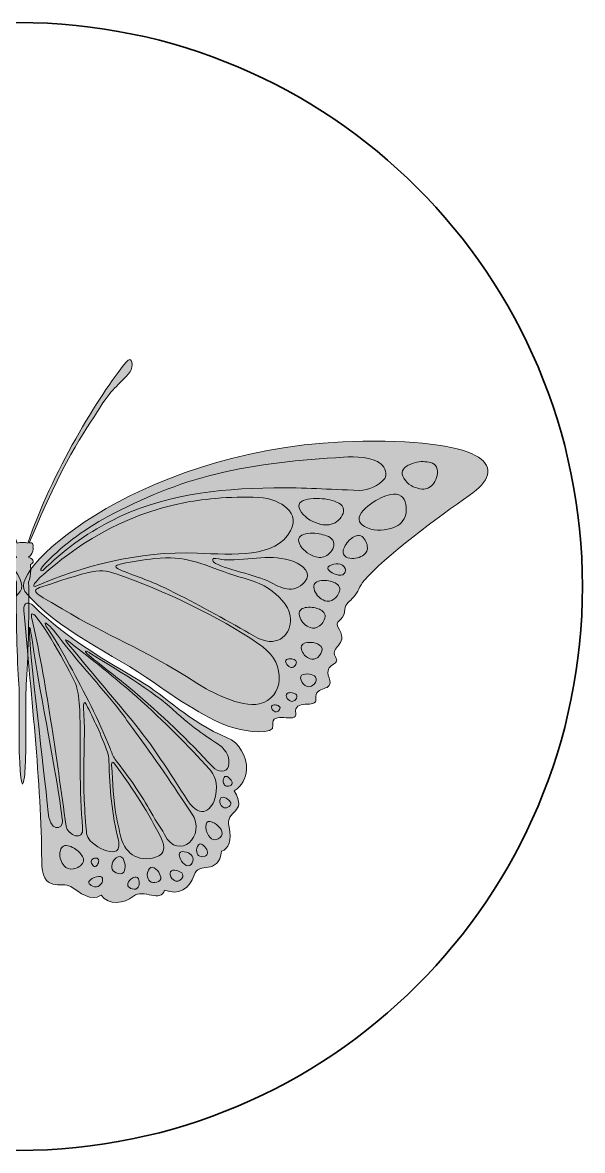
# Model space of a CAD drawing. Header units: inches. Extents: x 29 to 494, y -196 to -15.
# Drawn here: x 271.4 to 313.6, y -100.5 to -15.5 of the extents above; entities that cross this region are included whole.
import ezdxf

# ---------------------------------------------------------------- set-up
doc = ezdxf.new("R2010")
doc.units = ezdxf.units.IN
doc.header["$MEASUREMENT"] = 0
doc.layers.add('Layer 1', color=7, linetype='Continuous')

msp = doc.modelspace()

# ---------------------------------------------------------------- hatches: boundary and pattern name
at = {"layer": 'Layer 1'}
h = msp.add_hatch(color=7, dxfattribs=at)
edge = h.paths.add_edge_path()
edge.add_spline(control_points=[(271.379, -72.838), (271.199, -72.523), (271.195, -71.723), (271.166, -71.206), (271.052, -69.166), (271.212, -66.766), (271.08, -64.98), (270.936, -63.019), (270.874, -59.444), (270.924, -57.631), (270.824, -57.382), (270.762, -57.049), (270.762, -56.684), (270.762, -56.548), (270.771, -56.417), (270.787, -56.293), (270.655, -56.23), (270.575, -56.147), (270.575, -56.056), (270.575, -55.939), (270.708, -55.835), (270.911, -55.771), (270.915, -55.759), (270.92, -55.747), (270.925, -55.734), (270.714, -55.588), (270.575, -55.354), (270.575, -55.139), (270.575, -55.077), (270.587, -55.02), (270.609, -54.969), (270.592, -54.938), (270.582, -54.902), (270.582, -54.864), (270.582, -54.749), (270.674, -54.655), (270.788, -54.655), (270.818, -54.655), (270.847, -54.662), (270.873, -54.673), (268.357, -48.545), (266.804, -46.466), (265.486, -44.37), (264.594, -42.952), (263.964, -42.644), (263.296, -41.802), (262.985, -41.41), (263.101, -40.456), (263.57, -41.035), (265.589, -43.527), (269.232, -49.437), (270.974, -54.681), (271.093, -54.644), (271.231, -54.625), (271.379, -54.625), (271.526, -54.625), (271.664, -54.644), (271.783, -54.681), (273.525, -49.437), (277.169, -43.527), (279.187, -41.035), (279.656, -40.456), (279.773, -41.41), (279.462, -41.802), (278.793, -42.644), (278.163, -42.952), (277.272, -44.37), (275.953, -46.466), (274.4, -48.545), (271.884, -54.673), (271.91, -54.662), (271.939, -54.655), (271.97, -54.655), (272.084, -54.655), (272.176, -54.749), (272.176, -54.864), (272.176, -54.902), (272.166, -54.938), (272.148, -54.969), (272.17, -55.02), (272.182, -55.077), (272.182, -55.139), (272.182, -55.354), (272.043, -55.588), (271.832, -55.734), (271.837, -55.747), (271.842, -55.759), (271.847, -55.771), (272.05, -55.835), (272.182, -55.939), (272.182, -56.056), (272.182, -56.147), (272.102, -56.23), (271.971, -56.293), (271.986, -56.417), (271.995, -56.548), (271.995, -56.684), (271.995, -57.049), (271.934, -57.382), (271.833, -57.631), (271.883, -59.444), (271.821, -63.019), (271.677, -64.98), (271.545, -66.766), (271.705, -69.166), (271.591, -71.206), (271.562, -71.723), (271.558, -72.523), (271.379, -72.838), (271.379, -72.838), (271.379, -72.838), (271.379, -72.838)], knot_values=[0, 0, 0, 0, 1, 1, 1, 2, 2, 2, 3, 3, 3, 4, 4, 4, 5, 5, 5, 6, 6, 6, 7, 7, 7, 8, 8, 8, 9, 9, 9, 10, 10, 10, 11, 11, 11, 12, 12, 12, 13, 13, 13, 14, 14, 14, 15, 15, 15, 16, 16, 16, 17, 17, 17, 18, 18, 18, 19, 19, 19, 20, 20, 20, 21, 21, 21, 22, 22, 22, 23, 23, 23, 24, 24, 24, 25, 25, 25, 26, 26, 26, 27, 27, 27, 28, 28, 28, 29, 29, 29, 30, 30, 30, 31, 31, 31, 32, 32, 32, 33, 33, 33, 34, 34, 34, 35, 35, 35, 36, 36, 36, 37, 37, 37, 37], degree=3, periodic=1)
h = msp.add_hatch(color=7, dxfattribs=at)
edge = h.paths.add_edge_path()
edge.add_spline(control_points=[(271.201, -58.325), (268.856, -61.203), (264.539, -63.033), (261.51, -65.174), (259.174, -66.824), (256.819, -68.296), (255.27, -68.667), (254.608, -68.826), (252.356, -69.225), (252.507, -68.409), (252.726, -67.234), (250.657, -68.339), (250.795, -67.526), (250.992, -66.37), (249.175, -67.193), (249.269, -66.441), (249.414, -65.292), (247.833, -66.002), (248.275, -64.835), (248.728, -63.639), (247.35, -63.986), (247.797, -63.249), (248.262, -62.483), (246.82, -62.396), (247.507, -61.221), (248.026, -60.332), (247.174, -60.778), (247.085, -59.686), (247.046, -59.224), (246.715, -59.079), (246.432, -58.756), (246.06, -58.334), (246.029, -57.973), (245.617, -57.483), (244.197, -55.792), (239.935, -52.617), (237.722, -51.097), (234.63, -48.972), (236.294, -46.894), (245.748, -47.006), (262.003, -47.197), (272.55, -56.582), (271.201, -58.325), (271.201, -58.325), (271.201, -58.325), (271.201, -58.325)], knot_values=[0, 0, 0, 0, 1, 1, 1, 2, 2, 2, 3, 3, 3, 4, 4, 4, 5, 5, 5, 6, 6, 6, 7, 7, 7, 8, 8, 8, 9, 9, 9, 10, 10, 10, 11, 11, 11, 12, 12, 12, 13, 13, 13, 14, 14, 14, 15, 15, 15, 15], degree=3, periodic=1)
h = msp.add_hatch(color=7, dxfattribs=at)
edge = h.paths.add_edge_path()
edge.add_spline(control_points=[(271.556, -58.325), (273.901, -61.203), (278.218, -63.033), (281.248, -65.174), (283.583, -66.824), (285.938, -68.296), (287.488, -68.667), (288.149, -68.826), (290.402, -69.225), (290.25, -68.409), (290.032, -67.234), (292.101, -68.339), (291.962, -67.526), (291.765, -66.37), (293.583, -67.193), (293.488, -66.441), (293.343, -65.292), (294.924, -66.002), (294.482, -64.835), (294.029, -63.639), (295.407, -63.986), (294.96, -63.249), (294.495, -62.483), (295.938, -62.396), (295.25, -61.221), (294.731, -60.332), (295.583, -60.778), (295.673, -59.686), (295.711, -59.224), (296.042, -59.079), (296.326, -58.756), (296.697, -58.334), (296.728, -57.973), (297.14, -57.483), (298.56, -55.792), (302.822, -52.617), (305.035, -51.097), (308.128, -48.972), (306.463, -46.894), (297.009, -47.006), (280.755, -47.197), (270.207, -56.582), (271.556, -58.325), (271.556, -58.325), (271.556, -58.325), (271.556, -58.325)], knot_values=[0, 0, 0, 0, 1, 1, 1, 2, 2, 2, 3, 3, 3, 4, 4, 4, 5, 5, 5, 6, 6, 6, 7, 7, 7, 8, 8, 8, 9, 9, 9, 10, 10, 10, 11, 11, 11, 12, 12, 12, 13, 13, 13, 14, 14, 14, 15, 15, 15, 15], degree=3, periodic=1)
h = msp.add_hatch(color=7, dxfattribs=at)
edge = h.paths.add_edge_path()
edge.add_spline(control_points=[(272.13, -59.346), (275.001, -62.134), (277.529, -63.436), (280.213, -65.051), (282.178, -66.234), (283.896, -68.146), (286.805, -69.352), (287.695, -69.72), (288.312, -70.773), (288.254, -71.774), (288.219, -72.374), (287.941, -72.955), (287.333, -73.358), (288.394, -75.109), (286.608, -74.755), (286.939, -76.079), (287.182, -77.051), (286.899, -77.753), (286.379, -77.889), (286.136, -79.795), (284.625, -78.633), (284.303, -79.696), (283.979, -80.765), (283.141, -81.263), (282.076, -80.826), (281.821, -81.854), (280.479, -80.683), (279.73, -81.288), (279.008, -81.872), (277.887, -82.001), (277.29, -81.213), (276.553, -81.747), (275.662, -80.999), (275.013, -80.568), (274.333, -80.117), (272.824, -81.176), (272.82, -78.578), (272.811, -73.072), (271.939, -65.31), (271.48, -59.765), (271.418, -59.02), (271.937, -59.157), (272.13, -59.346), (272.13, -59.346), (272.13, -59.346), (272.13, -59.346)], knot_values=[0, 0, 0, 0, 1, 1, 1, 2, 2, 2, 3, 3, 3, 4, 4, 4, 5, 5, 5, 6, 6, 6, 7, 7, 7, 8, 8, 8, 9, 9, 9, 10, 10, 10, 11, 11, 11, 12, 12, 12, 13, 13, 13, 14, 14, 14, 15, 15, 15, 15], degree=3, periodic=1)

# ---------------------------------------------------------------- linework, layer by layer
at = {"layer": 'Layer 1', "color": 250, "lineweight": 35}
msp.add_open_spline([(313.569, -57.953), (313.569, -81.426), (294.542, -100.453), (271.069, -100.453), (247.597, -100.453), (228.569, -81.426), (228.569, -57.953), (228.569, -34.481), (247.597, -15.453), (271.069, -15.453), (294.542, -15.453), (313.569, -34.481), (313.569, -57.953)], degree=3, knots=[0, 0, 0, 0, 1, 1, 1, 2, 2, 2, 3, 3, 3, 4, 4, 4, 4], dxfattribs=at)
at = {"layer": 'Layer 1', "lineweight": 0}
for points, knots in [([(271.379, -72.838), (271.199, -72.523), (271.195, -71.723), (271.166, -71.206), (271.052, -69.166), (271.212, -66.766), (271.08, -64.98), (270.936, -63.019), (270.874, -59.444), (270.924, -57.631), (270.824, -57.382), (270.762, -57.049), (270.762, -56.684), (270.762, -56.548), (270.771, -56.417), (270.787, -56.293), (270.655, -56.23), (270.575, -56.147), (270.575, -56.056), (270.575, -55.939), (270.708, -55.835), (270.911, -55.771), (270.915, -55.759), (270.92, -55.747), (270.925, -55.734), (270.714, -55.588), (270.575, -55.354), (270.575, -55.139), (270.575, -55.077), (270.587, -55.02), (270.609, -54.969), (270.592, -54.938), (270.582, -54.902), (270.582, -54.864), (270.582, -54.749), (270.674, -54.655), (270.788, -54.655), (270.818, -54.655), (270.847, -54.662), (270.873, -54.673), (268.357, -48.545), (266.804, -46.466), (265.486, -44.37), (264.594, -42.952), (263.964, -42.644), (263.296, -41.802), (262.985, -41.41), (263.101, -40.456), (263.57, -41.035), (265.589, -43.527), (269.232, -49.437), (270.974, -54.681), (271.093, -54.644), (271.231, -54.625), (271.379, -54.625), (271.526, -54.625), (271.664, -54.644), (271.783, -54.681), (273.525, -49.437), (277.169, -43.527), (279.187, -41.035), (279.656, -40.456), (279.773, -41.41), (279.462, -41.802), (278.793, -42.644), (278.163, -42.952), (277.272, -44.37), (275.953, -46.466), (274.4, -48.545), (271.884, -54.673), (271.91, -54.662), (271.939, -54.655), (271.97, -54.655), (272.084, -54.655), (272.176, -54.749), (272.176, -54.864), (272.176, -54.902), (272.166, -54.938), (272.148, -54.969), (272.17, -55.02), (272.182, -55.077), (272.182, -55.139), (272.182, -55.354), (272.043, -55.588), (271.832, -55.734), (271.837, -55.747), (271.842, -55.759), (271.847, -55.771), (272.05, -55.835), (272.182, -55.939), (272.182, -56.056), (272.182, -56.147), (272.102, -56.23), (271.971, -56.293), (271.986, -56.417), (271.995, -56.548), (271.995, -56.684), (271.995, -57.049), (271.934, -57.382), (271.833, -57.631), (271.883, -59.444), (271.821, -63.019), (271.677, -64.98), (271.545, -66.766), (271.705, -69.166), (271.591, -71.206), (271.562, -71.723), (271.558, -72.523), (271.379, -72.838), (271.379, -72.838), (271.379, -72.838), (271.379, -72.838)], [0, 0, 0, 0, 1, 1, 1, 2, 2, 2, 3, 3, 3, 4, 4, 4, 5, 5, 5, 6, 6, 6, 7, 7, 7, 8, 8, 8, 9, 9, 9, 10, 10, 10, 11, 11, 11, 12, 12, 12, 13, 13, 13, 14, 14, 14, 15, 15, 15, 16, 16, 16, 17, 17, 17, 18, 18, 18, 19, 19, 19, 20, 20, 20, 21, 21, 21, 22, 22, 22, 23, 23, 23, 24, 24, 24, 25, 25, 25, 26, 26, 26, 27, 27, 27, 28, 28, 28, 29, 29, 29, 30, 30, 30, 31, 31, 31, 32, 32, 32, 33, 33, 33, 34, 34, 34, 35, 35, 35, 36, 36, 36, 37, 37, 37, 37]), ([(271.201, -58.325), (268.856, -61.203), (264.539, -63.033), (261.51, -65.174), (259.174, -66.824), (256.819, -68.296), (255.27, -68.667), (254.608, -68.826), (252.356, -69.225), (252.507, -68.409), (252.726, -67.234), (250.657, -68.339), (250.795, -67.526), (250.992, -66.37), (249.175, -67.193), (249.269, -66.441), (249.414, -65.292), (247.833, -66.002), (248.275, -64.835), (248.728, -63.639), (247.35, -63.986), (247.797, -63.249), (248.262, -62.483), (246.82, -62.396), (247.507, -61.221), (248.026, -60.332), (247.174, -60.778), (247.085, -59.686), (247.046, -59.224), (246.715, -59.079), (246.432, -58.756), (246.06, -58.334), (246.029, -57.973), (245.617, -57.483), (244.197, -55.792), (239.935, -52.617), (237.722, -51.097), (234.63, -48.972), (236.294, -46.894), (245.748, -47.006), (262.003, -47.197), (272.55, -56.582), (271.201, -58.325), (271.201, -58.325), (271.201, -58.325), (271.201, -58.325)], [0, 0, 0, 0, 1, 1, 1, 2, 2, 2, 3, 3, 3, 4, 4, 4, 5, 5, 5, 6, 6, 6, 7, 7, 7, 8, 8, 8, 9, 9, 9, 10, 10, 10, 11, 11, 11, 12, 12, 12, 13, 13, 13, 14, 14, 14, 15, 15, 15, 15]), ([(271.556, -58.325), (273.901, -61.203), (278.218, -63.033), (281.248, -65.174), (283.583, -66.824), (285.938, -68.296), (287.488, -68.667), (288.149, -68.826), (290.402, -69.225), (290.25, -68.409), (290.032, -67.234), (292.101, -68.339), (291.962, -67.526), (291.765, -66.37), (293.583, -67.193), (293.488, -66.441), (293.343, -65.292), (294.924, -66.002), (294.482, -64.835), (294.029, -63.639), (295.407, -63.986), (294.96, -63.249), (294.495, -62.483), (295.938, -62.396), (295.25, -61.221), (294.731, -60.332), (295.583, -60.778), (295.673, -59.686), (295.711, -59.224), (296.042, -59.079), (296.326, -58.756), (296.697, -58.334), (296.728, -57.973), (297.14, -57.483), (298.56, -55.792), (302.822, -52.617), (305.035, -51.097), (308.128, -48.972), (306.463, -46.894), (297.009, -47.006), (280.755, -47.197), (270.207, -56.582), (271.556, -58.325), (271.556, -58.325), (271.556, -58.325), (271.556, -58.325)], [0, 0, 0, 0, 1, 1, 1, 2, 2, 2, 3, 3, 3, 4, 4, 4, 5, 5, 5, 6, 6, 6, 7, 7, 7, 8, 8, 8, 9, 9, 9, 10, 10, 10, 11, 11, 11, 12, 12, 12, 13, 13, 13, 14, 14, 14, 15, 15, 15, 15]), ([(272.912, -56.754), (272.842, -56.825), (272.577, -56.785), (272.875, -56.455), (274.204, -54.988), (275.978, -53.66), (277.802, -52.686), (280.373, -51.312), (283.105, -50.165), (285.938, -49.476), (289.14, -48.697), (292.279, -48.404), (295.568, -48.207), (296.46, -48.154), (297.721, -48.172), (298.404, -48.729), (298.692, -48.964), (298.903, -49.526), (298.666, -49.812), (298.218, -50.351), (297.463, -50.725), (296.762, -50.708), (294.273, -50.645), (292.768, -50.484), (290.305, -50.521), (285.958, -50.586), (281.975, -51.008), (278.026, -53.022), (276.146, -53.98), (274.37, -55.285), (272.912, -56.754), (272.912, -56.754), (272.912, -56.754), (272.912, -56.754)], [0, 0, 0, 0, 1, 1, 1, 2, 2, 2, 3, 3, 3, 4, 4, 4, 5, 5, 5, 6, 6, 6, 7, 7, 7, 8, 8, 8, 9, 9, 9, 10, 10, 10, 11, 11, 11, 11]), ([(300.297, -48.901), (300.618, -48.674), (301.202, -48.53), (301.568, -48.543), (301.919, -48.554), (302.381, -48.566), (302.58, -48.964), (302.751, -49.307), (302.573, -49.855), (302.374, -50.159), (302.166, -50.475), (301.811, -50.645), (301.496, -50.615), (301.046, -50.573), (300.549, -50.39), (300.225, -49.957), (299.887, -49.506), (299.909, -49.175), (300.297, -48.901), (300.297, -48.901), (300.297, -48.901), (300.297, -48.901)], [0, 0, 0, 0, 1, 1, 1, 2, 2, 2, 3, 3, 3, 4, 4, 4, 5, 5, 5, 6, 6, 6, 7, 7, 7, 7]), ([(296.928, -52.379), (297.225, -51.955), (297.903, -51.469), (298.38, -51.273), (298.838, -51.084), (299.44, -50.831), (299.902, -51.139), (300.3, -51.403), (300.354, -52.084), (300.254, -52.519), (300.151, -52.973), (299.781, -53.355), (299.36, -53.504), (298.758, -53.717), (298.024, -53.809), (297.382, -53.536), (296.714, -53.252), (296.57, -52.89), (296.928, -52.379), (296.928, -52.379), (296.928, -52.379), (296.928, -52.379)], [0, 0, 0, 0, 1, 1, 1, 2, 2, 2, 3, 3, 3, 4, 4, 4, 5, 5, 5, 6, 6, 6, 7, 7, 7, 7]), ([(272.321, -57.946), (275.761, -56.471), (280.133, -55.25), (284.524, -55.436), (287.273, -55.552), (290.462, -55.812), (291.566, -53.762), (292.483, -52.06), (290.161, -51.335), (289.508, -51.272), (287.549, -51.081), (284.924, -51.382), (283.757, -51.6), (278.632, -52.562), (275.204, -55.098), (272.949, -57.039), (272.67, -57.279), (271.956, -57.985), (272.321, -57.946), (272.321, -57.946), (272.321, -57.946), (272.321, -57.946)], [0, 0, 0, 0, 1, 1, 1, 2, 2, 2, 3, 3, 3, 4, 4, 4, 5, 5, 5, 6, 6, 6, 7, 7, 7, 7]), ([(292.696, -51.417), (293.143, -51.285), (293.901, -51.293), (294.356, -51.391), (294.792, -51.486), (295.369, -51.606), (295.541, -52.019), (295.689, -52.374), (295.361, -52.834), (295.053, -53.065), (294.732, -53.306), (294.255, -53.376), (293.867, -53.274), (293.312, -53.128), (292.725, -52.842), (292.403, -52.367), (292.068, -51.874), (292.159, -51.575), (292.696, -51.417), (292.696, -51.417), (292.696, -51.417), (292.696, -51.417)], [0, 0, 0, 0, 1, 1, 1, 2, 2, 2, 3, 3, 3, 4, 4, 4, 5, 5, 5, 6, 6, 6, 7, 7, 7, 7]), ([(292.568, -54.023), (292.922, -53.907), (293.521, -53.921), (293.88, -54.014), (294.225, -54.104), (294.679, -54.219), (294.812, -54.595), (294.926, -54.919), (294.663, -55.333), (294.418, -55.54), (294.162, -55.755), (293.785, -55.815), (293.479, -55.719), (293.042, -55.581), (292.58, -55.317), (292.329, -54.883), (292.068, -54.432), (292.142, -54.161), (292.568, -54.023), (292.568, -54.023), (292.568, -54.023), (292.568, -54.023)], [0, 0, 0, 0, 1, 1, 1, 2, 2, 2, 3, 3, 3, 4, 4, 4, 5, 5, 5, 6, 6, 6, 7, 7, 7, 7]), ([(295.545, -55.201), (295.611, -54.921), (295.868, -54.563), (296.08, -54.394), (296.285, -54.233), (296.552, -54.017), (296.867, -54.142), (297.138, -54.25), (297.317, -54.638), (297.359, -54.901), (297.402, -55.176), (297.288, -55.439), (297.095, -55.573), (296.819, -55.766), (296.446, -55.903), (296.042, -55.819), (295.622, -55.731), (295.465, -55.538), (295.545, -55.201), (295.545, -55.201), (295.545, -55.201), (295.545, -55.201)], [0, 0, 0, 0, 1, 1, 1, 2, 2, 2, 3, 3, 3, 4, 4, 4, 5, 5, 5, 6, 6, 6, 7, 7, 7, 7]), ([(289.448, -61.982), (290.918, -62.461), (291.723, -61.29), (291.542, -60.184), (291.402, -59.33), (290.654, -58.605), (289.92, -58.106), (289.026, -57.498), (287.922, -57.34), (286.904, -56.972), (284.761, -56.198), (283.665, -55.626), (281.328, -55.852), (280.5, -55.932), (279.678, -56.065), (278.865, -56.242), (278.484, -56.326), (278.168, -56.454), (278.683, -56.673), (279.8, -57.147), (280.965, -57.513), (282.057, -58.041), (284.145, -59.049), (286.123, -60.179), (288.154, -61.298), (288.497, -61.487), (288.981, -61.83), (289.448, -61.982), (289.448, -61.982), (289.448, -61.982), (289.448, -61.982)], [0, 0, 0, 0, 1, 1, 1, 2, 2, 2, 3, 3, 3, 4, 4, 4, 5, 5, 5, 6, 6, 6, 7, 7, 7, 8, 8, 8, 9, 9, 9, 10, 10, 10, 10]), ([(286.571, -55.943), (286.296, -55.938), (286.019, -55.789), (285.751, -55.852), (285.661, -55.873), (285.724, -56.068), (285.796, -56.125), (286.368, -56.582), (289.165, -57.146), (289.987, -57.596), (290.792, -58.038), (291.794, -58.558), (292.636, -57.63), (293.243, -56.962), (292.498, -56.329), (291.815, -56.08), (290.108, -55.457), (288.638, -55.98), (286.571, -55.943), (286.571, -55.943), (286.571, -55.943), (286.571, -55.943)], [0, 0, 0, 0, 1, 1, 1, 2, 2, 2, 3, 3, 3, 4, 4, 4, 5, 5, 5, 6, 6, 6, 7, 7, 7, 7]), ([(272.664, -58.041), (271.835, -58.317), (272.822, -58.713), (274.351, -59.636), (277.947, -61.809), (280.123, -62.4), (284.52, -65.245), (285.519, -65.892), (287.83, -67.108), (289.216, -66.795), (291.116, -66.368), (291.243, -63.811), (289.49, -62.509), (287.065, -60.709), (282.681, -58.53), (279.048, -57.22), (277.19, -56.55), (277.309, -56.493), (272.664, -58.041), (272.664, -58.041), (272.664, -58.041), (272.664, -58.041)], [0, 0, 0, 0, 1, 1, 1, 2, 2, 2, 3, 3, 3, 4, 4, 4, 5, 5, 5, 6, 6, 6, 7, 7, 7, 7]), ([(295.193, -57.09), (294.981, -57.059), (294.713, -56.94), (294.59, -56.842), (294.472, -56.748), (294.314, -56.625), (294.418, -56.48), (294.507, -56.355), (294.809, -56.274), (295.011, -56.255), (295.222, -56.236), (295.42, -56.289), (295.518, -56.378), (295.658, -56.505), (295.753, -56.677), (295.679, -56.863), (295.601, -57.056), (295.449, -57.127), (295.193, -57.09), (295.193, -57.09), (295.193, -57.09), (295.193, -57.09)], [0, 0, 0, 0, 1, 1, 1, 2, 2, 2, 3, 3, 3, 4, 4, 4, 5, 5, 5, 6, 6, 6, 7, 7, 7, 7]), ([(293.673, -57.547), (293.95, -57.457), (294.395, -57.484), (294.651, -57.573), (294.897, -57.658), (295.222, -57.768), (295.275, -58.093), (295.321, -58.374), (295.075, -58.722), (294.867, -58.894), (294.65, -59.072), (294.362, -59.114), (294.146, -59.024), (293.836, -58.895), (293.524, -58.657), (293.39, -58.278), (293.25, -57.885), (293.338, -57.656), (293.673, -57.547), (293.673, -57.547), (293.673, -57.547), (293.673, -57.547)], [0, 0, 0, 0, 1, 1, 1, 2, 2, 2, 3, 3, 3, 4, 4, 4, 5, 5, 5, 6, 6, 6, 7, 7, 7, 7]), ([(272.13, -59.346), (275.001, -62.134), (277.529, -63.436), (280.213, -65.051), (282.178, -66.234), (283.896, -68.146), (286.805, -69.352), (287.695, -69.72), (288.312, -70.773), (288.254, -71.774), (288.219, -72.374), (287.941, -72.955), (287.333, -73.358), (288.394, -75.109), (286.608, -74.755), (286.939, -76.079), (287.182, -77.051), (286.899, -77.753), (286.379, -77.889), (286.136, -79.795), (284.625, -78.633), (284.303, -79.696), (283.979, -80.765), (283.141, -81.263), (282.076, -80.826), (281.821, -81.854), (280.479, -80.683), (279.73, -81.288), (279.008, -81.872), (277.887, -82.001), (277.29, -81.213), (276.553, -81.747), (275.662, -80.999), (275.013, -80.568), (274.333, -80.117), (272.824, -81.176), (272.82, -78.578), (272.811, -73.072), (271.939, -65.31), (271.48, -59.765), (271.418, -59.02), (271.937, -59.157), (272.13, -59.346), (272.13, -59.346), (272.13, -59.346), (272.13, -59.346)], [0, 0, 0, 0, 1, 1, 1, 2, 2, 2, 3, 3, 3, 4, 4, 4, 5, 5, 5, 6, 6, 6, 7, 7, 7, 8, 8, 8, 9, 9, 9, 10, 10, 10, 11, 11, 11, 12, 12, 12, 13, 13, 13, 14, 14, 14, 15, 15, 15, 15]), ([(292.57, -59.575), (292.848, -59.485), (293.293, -59.512), (293.549, -59.601), (293.795, -59.686), (294.12, -59.796), (294.173, -60.122), (294.219, -60.402), (293.972, -60.751), (293.764, -60.922), (293.548, -61.1), (293.26, -61.142), (293.043, -61.052), (292.734, -60.923), (292.422, -60.685), (292.288, -60.307), (292.148, -59.914), (292.236, -59.684), (292.57, -59.575), (292.57, -59.575), (292.57, -59.575), (292.57, -59.575)], [0, 0, 0, 0, 1, 1, 1, 2, 2, 2, 3, 3, 3, 4, 4, 4, 5, 5, 5, 6, 6, 6, 7, 7, 7, 7]), ([(274.661, -76.008), (273.941, -70.893), (273.135, -64.986), (272.063, -60.254), (271.975, -59.867), (272.203, -60.027), (272.323, -60.147), (272.988, -60.81), (275.143, -64.582), (275.433, -65.47), (275.558, -65.851), (275.657, -66.51), (275.687, -67.282), (275.783, -69.698), (275.622, -73.611), (275.907, -76.126), (276.029, -77.198), (274.761, -76.719), (274.661, -76.008), (274.661, -76.008), (274.661, -76.008), (274.661, -76.008)], [0, 0, 0, 0, 1, 1, 1, 2, 2, 2, 3, 3, 3, 4, 4, 4, 5, 5, 5, 6, 6, 6, 7, 7, 7, 7]), ([(273.281, -74.782), (273.239, -73.767), (272.018, -64.182), (271.894, -61.337), (271.866, -60.698), (271.978, -61.151), (272.098, -61.964), (272.819, -66.833), (273.898, -71.722), (274.388, -75.623), (274.471, -76.283), (273.355, -76.581), (273.281, -74.782), (273.281, -74.782), (273.281, -74.782), (273.281, -74.782)], [0, 0, 0, 0, 1, 1, 1, 2, 2, 2, 3, 3, 3, 4, 4, 4, 5, 5, 5, 5]), ([(273.449, -60.97), (273.841, -61.371), (274.148, -61.807), (274.683, -62.488), (276.06, -64.199), (277.341, -65.58), (278.676, -67.263), (279.033, -67.712), (279.459, -68.363), (279.814, -68.833), (281.3, -70.8), (282.782, -73.045), (284.12, -75.036), (285.296, -76.788), (283.132, -78.687), (282.076, -76.654), (281.719, -75.967), (281.304, -75.454), (280.913, -74.732), (280.237, -73.481), (279.376, -72.314), (278.354, -70.981), (278.191, -70.768), (278.078, -70.404), (277.977, -70.155), (277.084, -67.944), (276.064, -65.954), (274.917, -63.875), (274.361, -62.866), (273.838, -61.947), (273.301, -61.162), (272.862, -60.52), (273.149, -60.663), (273.449, -60.97), (273.449, -60.97), (273.449, -60.97), (273.449, -60.97)], [0, 0, 0, 0, 1, 1, 1, 2, 2, 2, 3, 3, 3, 4, 4, 4, 5, 5, 5, 6, 6, 6, 7, 7, 7, 8, 8, 8, 9, 9, 9, 10, 10, 10, 11, 11, 11, 12, 12, 12, 12]), ([(285.92, -73.762), (285.723, -74.721), (284.815, -75.606), (283.839, -74.102), (282.43, -71.93), (281.175, -69.916), (279.632, -68.062), (278.063, -66.177), (276.502, -64.318), (274.845, -62.321), (274.652, -62.089), (274.399, -61.747), (274.964, -62.182), (276.578, -63.423), (278.431, -64.896), (279.98, -66.271), (282.102, -68.155), (283.853, -69.961), (285.456, -71.713), (285.844, -72.137), (286.13, -72.735), (285.92, -73.762), (285.92, -73.762), (285.92, -73.762), (285.92, -73.762)], [0, 0, 0, 0, 1, 1, 1, 2, 2, 2, 3, 3, 3, 4, 4, 4, 5, 5, 5, 6, 6, 6, 7, 7, 7, 8, 8, 8, 8]), ([(276.584, -63.052), (278.179, -64.066), (281.076, -65.67), (283.039, -67.513), (284.457, -68.843), (285.865, -69.634), (286.228, -69.909), (286.773, -70.322), (287.028, -70.921), (286.896, -71.497), (286.782, -71.995), (286.073, -71.954), (285.708, -71.551), (283.929, -69.581), (281.781, -67.563), (279.629, -65.741), (278.527, -64.808), (277.501, -64.081), (276.361, -63.117), (276.028, -62.835), (275.982, -62.67), (276.584, -63.052), (276.584, -63.052), (276.584, -63.052), (276.584, -63.052)], [0, 0, 0, 0, 1, 1, 1, 2, 2, 2, 3, 3, 3, 4, 4, 4, 5, 5, 5, 6, 6, 6, 7, 7, 7, 8, 8, 8, 8]), ([(292.663, -62.209), (292.886, -62.136), (293.245, -62.158), (293.451, -62.229), (293.649, -62.298), (293.91, -62.386), (293.953, -62.649), (293.99, -62.874), (293.792, -63.155), (293.624, -63.293), (293.45, -63.437), (293.218, -63.471), (293.044, -63.398), (292.795, -63.294), (292.543, -63.102), (292.435, -62.798), (292.323, -62.481), (292.393, -62.296), (292.663, -62.209), (292.663, -62.209), (292.663, -62.209), (292.663, -62.209)], [0, 0, 0, 0, 1, 1, 1, 2, 2, 2, 3, 3, 3, 4, 4, 4, 5, 5, 5, 6, 6, 6, 7, 7, 7, 7]), ([(291.349, -63.419), (291.464, -63.382), (291.649, -63.393), (291.756, -63.43), (291.858, -63.465), (291.993, -63.511), (292.015, -63.646), (292.034, -63.763), (291.932, -63.908), (291.845, -63.979), (291.755, -64.053), (291.635, -64.071), (291.546, -64.033), (291.417, -63.98), (291.287, -63.881), (291.231, -63.723), (291.173, -63.56), (291.21, -63.464), (291.349, -63.419), (291.349, -63.419), (291.349, -63.419), (291.349, -63.419)], [0, 0, 0, 0, 1, 1, 1, 2, 2, 2, 3, 3, 3, 4, 4, 4, 5, 5, 5, 6, 6, 6, 7, 7, 7, 7]), ([(292.535, -64.578), (292.705, -64.523), (292.976, -64.539), (293.132, -64.593), (293.283, -64.645), (293.481, -64.712), (293.513, -64.911), (293.541, -65.082), (293.391, -65.295), (293.264, -65.4), (293.132, -65.509), (292.956, -65.534), (292.824, -65.479), (292.635, -65.401), (292.444, -65.255), (292.362, -65.024), (292.277, -64.784), (292.331, -64.644), (292.535, -64.578), (292.535, -64.578), (292.535, -64.578), (292.535, -64.578)], [0, 0, 0, 0, 1, 1, 1, 2, 2, 2, 3, 3, 3, 4, 4, 4, 5, 5, 5, 6, 6, 6, 7, 7, 7, 7]), ([(291.393, -65.976), (291.508, -65.939), (291.693, -65.95), (291.8, -65.987), (291.902, -66.023), (292.037, -66.068), (292.059, -66.204), (292.079, -66.32), (291.976, -66.465), (291.89, -66.537), (291.8, -66.611), (291.68, -66.628), (291.59, -66.591), (291.461, -66.537), (291.331, -66.438), (291.275, -66.281), (291.217, -66.117), (291.254, -66.022), (291.393, -65.976), (291.393, -65.976), (291.393, -65.976), (291.393, -65.976)], [0, 0, 0, 0, 1, 1, 1, 2, 2, 2, 3, 3, 3, 4, 4, 4, 5, 5, 5, 6, 6, 6, 7, 7, 7, 7]), ([(278.374, -77.909), (277.858, -78.065), (277.164, -77.685), (276.648, -77.26), (276.147, -76.847), (276.218, -76.637), (276.158, -75.988), (275.994, -74.202), (275.969, -72.655), (275.999, -71.073), (276.026, -69.65), (276.083, -68.495), (275.968, -67.098), (275.937, -66.726), (276.041, -66.544), (276.18, -66.824), (276.737, -67.949), (277.313, -69.132), (277.779, -70.44), (277.877, -70.715), (277.876, -70.777), (277.884, -71.064), (277.945, -73.175), (278.11, -75.133), (278.603, -77.068), (278.708, -77.479), (278.619, -77.835), (278.374, -77.909), (278.374, -77.909), (278.374, -77.909), (278.374, -77.909)], [0, 0, 0, 0, 1, 1, 1, 2, 2, 2, 3, 3, 3, 4, 4, 4, 5, 5, 5, 6, 6, 6, 7, 7, 7, 8, 8, 8, 9, 9, 9, 10, 10, 10, 10]), ([(290.25, -66.899), (290.342, -66.869), (290.489, -66.878), (290.574, -66.907), (290.656, -66.935), (290.764, -66.972), (290.781, -67.08), (290.796, -67.173), (290.715, -67.288), (290.646, -67.345), (290.574, -67.404), (290.478, -67.418), (290.407, -67.388), (290.304, -67.346), (290.201, -67.267), (290.156, -67.141), (290.11, -67.011), (290.139, -66.935), (290.25, -66.899), (290.25, -66.899), (290.25, -66.899), (290.25, -66.899)], [0, 0, 0, 0, 1, 1, 1, 2, 2, 2, 3, 3, 3, 4, 4, 4, 5, 5, 5, 6, 6, 6, 7, 7, 7, 7]), ([(281.659, -78.251), (280.299, -78.846), (279.132, -78.193), (278.792, -76.839), (278.658, -76.306), (278.537, -75.781), (278.436, -75.242), (278.209, -74.034), (278.175, -72.779), (278.093, -71.403), (278.079, -71.168), (278.153, -71.088), (278.343, -71.345), (279.784, -73.293), (280.86, -74.996), (281.852, -76.969), (282.186, -77.634), (281.987, -78.108), (281.659, -78.251), (281.659, -78.251), (281.659, -78.251), (281.659, -78.251)], [0, 0, 0, 0, 1, 1, 1, 2, 2, 2, 3, 3, 3, 4, 4, 4, 5, 5, 5, 6, 6, 6, 7, 7, 7, 7]), ([(286.792, -72.282), (286.901, -72.325), (287.032, -72.446), (287.089, -72.539), (287.143, -72.628), (287.216, -72.745), (287.15, -72.859), (287.092, -72.958), (286.927, -73.004), (286.819, -73.004), (286.706, -73.004), (286.606, -72.944), (286.562, -72.861), (286.499, -72.742), (286.463, -72.588), (286.518, -72.437), (286.574, -72.279), (286.66, -72.23), (286.792, -72.282), (286.792, -72.282), (286.792, -72.282), (286.792, -72.282)], [0, 0, 0, 0, 1, 1, 1, 2, 2, 2, 3, 3, 3, 4, 4, 4, 5, 5, 5, 6, 6, 6, 7, 7, 7, 7]), ([(286.495, -73.842), (286.627, -73.856), (286.807, -73.948), (286.898, -74.032), (286.984, -74.113), (287.1, -74.218), (287.062, -74.364), (287.03, -74.489), (286.863, -74.589), (286.745, -74.622), (286.622, -74.657), (286.494, -74.621), (286.421, -74.544), (286.316, -74.434), (286.229, -74.277), (286.243, -74.095), (286.257, -73.906), (286.335, -73.826), (286.495, -73.842), (286.495, -73.842), (286.495, -73.842), (286.495, -73.842)], [0, 0, 0, 0, 1, 1, 1, 2, 2, 2, 3, 3, 3, 4, 4, 4, 5, 5, 5, 6, 6, 6, 7, 7, 7, 7]), ([(285.521, -75.661), (285.713, -75.691), (285.987, -75.862), (286.13, -76.012), (286.267, -76.156), (286.448, -76.345), (286.416, -76.594), (286.388, -76.808), (286.163, -76.972), (285.998, -77.022), (285.826, -77.075), (285.637, -77.007), (285.52, -76.869), (285.351, -76.673), (285.204, -76.397), (285.196, -76.083), (285.188, -75.757), (285.289, -75.624), (285.521, -75.661), (285.521, -75.661), (285.521, -75.661), (285.521, -75.661)], [0, 0, 0, 0, 1, 1, 1, 2, 2, 2, 3, 3, 3, 4, 4, 4, 5, 5, 5, 6, 6, 6, 7, 7, 7, 7]), ([(284.924, -77.399), (285.054, -77.471), (285.198, -77.646), (285.253, -77.772), (285.307, -77.893), (285.379, -78.052), (285.276, -78.185), (285.187, -78.299), (284.972, -78.328), (284.836, -78.31), (284.694, -78.291), (284.579, -78.199), (284.537, -78.087), (284.478, -77.927), (284.459, -77.728), (284.553, -77.547), (284.651, -77.358), (284.767, -77.312), (284.924, -77.399), (284.924, -77.399), (284.924, -77.399), (284.924, -77.399)], [0, 0, 0, 0, 1, 1, 1, 2, 2, 2, 3, 3, 3, 4, 4, 4, 5, 5, 5, 6, 6, 6, 7, 7, 7, 7]), ([(274.796, -77.488), (275.083, -77.54), (275.462, -77.775), (275.645, -77.975), (275.821, -78.167), (276.055, -78.417), (275.947, -78.73), (275.854, -78.998), (275.471, -79.188), (275.207, -79.24), (274.932, -79.294), (274.658, -79.194), (274.511, -79.012), (274.3, -78.752), (274.138, -78.394), (274.2, -77.997), (274.264, -77.585), (274.45, -77.424), (274.796, -77.488), (274.796, -77.488), (274.796, -77.488), (274.796, -77.488)], [0, 0, 0, 0, 1, 1, 1, 2, 2, 2, 3, 3, 3, 4, 4, 4, 5, 5, 5, 6, 6, 6, 7, 7, 7, 7]), ([(283.571, -78.889), (283.42, -78.762), (283.271, -78.529), (283.226, -78.38), (283.183, -78.238), (283.124, -78.051), (283.283, -77.965), (283.42, -77.89), (283.702, -77.954), (283.872, -78.03), (284.049, -78.109), (284.178, -78.25), (284.207, -78.378), (284.25, -78.56), (284.234, -78.764), (284.076, -78.902), (283.911, -79.045), (283.753, -79.042), (283.571, -78.889), (283.571, -78.889), (283.571, -78.889), (283.571, -78.889)], [0, 0, 0, 0, 1, 1, 1, 2, 2, 2, 3, 3, 3, 4, 4, 4, 5, 5, 5, 6, 6, 6, 7, 7, 7, 7]), ([(277.119, -78.616), (277.124, -78.718), (277.076, -78.859), (277.025, -78.929), (276.975, -78.997), (276.911, -79.087), (276.8, -79.058), (276.705, -79.033), (276.613, -78.904), (276.575, -78.813), (276.536, -78.717), (276.548, -78.618), (276.596, -78.561), (276.665, -78.479), (276.771, -78.411), (276.906, -78.421), (277.046, -78.431), (277.113, -78.492), (277.119, -78.616), (277.119, -78.616), (277.119, -78.616), (277.119, -78.616)], [0, 0, 0, 0, 1, 1, 1, 2, 2, 2, 3, 3, 3, 4, 4, 4, 5, 5, 5, 6, 6, 6, 7, 7, 7, 7]), ([(278.948, -78.46), (279.055, -78.62), (279.118, -78.907), (279.108, -79.086), (279.098, -79.258), (279.087, -79.484), (278.89, -79.576), (278.72, -79.656), (278.454, -79.562), (278.308, -79.461), (278.155, -79.355), (278.077, -79.18), (278.095, -79.026), (278.121, -78.806), (278.216, -78.565), (278.433, -78.412), (278.657, -78.252), (278.819, -78.267), (278.948, -78.46), (278.948, -78.46), (278.948, -78.46), (278.948, -78.46)], [0, 0, 0, 0, 1, 1, 1, 2, 2, 2, 3, 3, 3, 4, 4, 4, 5, 5, 5, 6, 6, 6, 7, 7, 7, 7]), ([(277.395, -79.946), (277.435, -80.06), (277.39, -80.239), (277.317, -80.343), (277.247, -80.442), (277.157, -80.572), (276.946, -80.592), (276.764, -80.608), (276.557, -80.506), (276.461, -80.42), (276.361, -80.331), (276.352, -80.214), (276.423, -80.127), (276.525, -80.003), (276.697, -79.878), (276.947, -79.826), (277.206, -79.773), (277.347, -79.81), (277.395, -79.946), (277.395, -79.946), (277.395, -79.946), (277.395, -79.946)], [0, 0, 0, 0, 1, 1, 1, 2, 2, 2, 3, 3, 3, 4, 4, 4, 5, 5, 5, 6, 6, 6, 7, 7, 7, 7]), ([(280.111, -79.975), (280.178, -80.092), (280.191, -80.296), (280.156, -80.42), (280.124, -80.54), (280.082, -80.697), (279.903, -80.754), (279.749, -80.802), (279.539, -80.725), (279.431, -80.648), (279.317, -80.568), (279.277, -80.442), (279.314, -80.335), (279.367, -80.182), (279.481, -80.018), (279.685, -79.919), (279.896, -79.818), (280.03, -79.835), (280.111, -79.975), (280.111, -79.975), (280.111, -79.975), (280.111, -79.975)], [0, 0, 0, 0, 1, 1, 1, 2, 2, 2, 3, 3, 3, 4, 4, 4, 5, 5, 5, 6, 6, 6, 7, 7, 7, 7]), ([(281.308, -79.158), (281.465, -79.246), (281.639, -79.457), (281.706, -79.61), (281.771, -79.757), (281.858, -79.949), (281.733, -80.109), (281.626, -80.248), (281.366, -80.283), (281.201, -80.261), (281.03, -80.238), (280.891, -80.126), (280.841, -79.99), (280.769, -79.797), (280.746, -79.557), (280.86, -79.338), (280.978, -79.11), (281.119, -79.053), (281.308, -79.158), (281.308, -79.158), (281.308, -79.158), (281.308, -79.158)], [0, 0, 0, 0, 1, 1, 1, 2, 2, 2, 3, 3, 3, 4, 4, 4, 5, 5, 5, 6, 6, 6, 7, 7, 7, 7]), ([(282.701, -79.343), (282.847, -79.317), (283.069, -79.363), (283.192, -79.426), (283.309, -79.487), (283.465, -79.566), (283.468, -79.734), (283.471, -79.878), (283.322, -80.036), (283.205, -80.107), (283.083, -80.181), (282.935, -80.182), (282.832, -80.121), (282.686, -80.033), (282.546, -79.891), (282.505, -79.691), (282.463, -79.483), (282.524, -79.373), (282.701, -79.343), (282.701, -79.343), (282.701, -79.343), (282.701, -79.343)], [0, 0, 0, 0, 1, 1, 1, 2, 2, 2, 3, 3, 3, 4, 4, 4, 5, 5, 5, 6, 6, 6, 7, 7, 7, 7])]:
    msp.add_open_spline(points, degree=3, knots=knots, dxfattribs=at)

doc.saveas('drawing.dxf')
